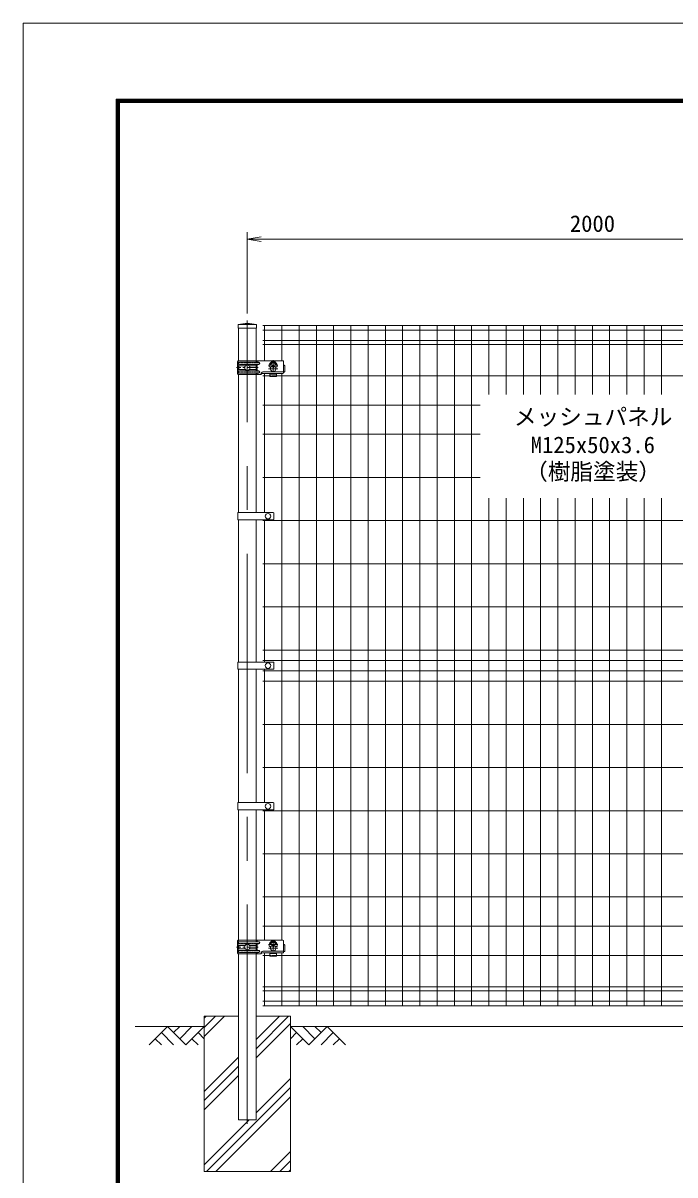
# Model space of a CAD drawing. Units: millimetres, scale not verified. Extents: x -4200 to 4200, y -2970 to 2970.
# Drawn here: x -4200 to -2311, y -366 to 2970 of the extents above; entities that cross this region are included whole.
import ezdxf
from ezdxf.enums import TextEntityAlignment as Align

# ---------------------------------------------------------------- set-up
doc = ezdxf.new("R2010")
doc.units = ezdxf.units.MM
doc.header["$LTSCALE"] = 20
doc.linetypes.add('DASHED', pattern=[7.5, 6, -1.5])
doc.linetypes.add('USER1', pattern=[50.8, 31.75, -6.35, 6.35, -6.35])
for name, color, linetype, lineweight in [('0-3_D-STR1', 1, 'Continuous', 18), ('0-4_D-BMK', 2, 'USER1', 13), ('0-5_D-STR2', 7, 'Continuous', 9), ('0-6_D-DCR-HCH', 7, 'Continuous', 9), ('0-7_D-STR-DIM', 7, 'Continuous', 9), ('0-8_0', 7, 'Continuous', 9), ('0-9_D-BGD', 7, 'Continuous', 9), ('0-A_D-STR4', 7, 'Continuous', 9), ('0-B_D-STR3', 3, 'Continuous', 13), ('0-C_D-STR-TXT', 7, 'Continuous', 9), ('0-F_D-TTL', 7, 'Continuous', 9)]:
    doc.layers.add(name, color=color, linetype=linetype, lineweight=lineweight)
doc.styles.add('ＭＳ ゴシック', font='')
doc.styles.get('ＭＳ ゴシック').set_extended_font_data('MS Gothic')

# ---------------------------------------------------------------- blocks, each defined once
blk = doc.blocks.new('_Open')
at = {"layer": '0-8_0'}
blk.add_line((-20, 3.33), (0, 0), dxfattribs=at)
blk.add_lwpolyline([(-20, -3.33), (0, 0), (-20, 0)], dxfattribs=at)
blk = doc.blocks.new('U29')
at = {"layer": '0-4_D-BMK'}
for p, q in [((632.7, 0), (-632.7, 0)), ((0, 493.7), (0, -493.7)), ((1770.5, 140), (1229.5, 140)), ((1500, -195.8), (1500, 426)), ((1770.5, -60), (1229.5, -60))]:
    blk.add_line(p, q, dxfattribs=at)
at = {"layer": '0-B_D-STR3'}
for p, q in [((-561.1, -360), (-561.1, 360)), ((2060, 400), (-522.4, 400)), ((-522.4, -360), (-522.4, 360)), ((-510.5, 260), (-510.5, 240)), ((-485.6, -80), (-485.6, 80)), ((-124.9, 100), (-465.6, 100)), ((-460.5, 310), (670.1, 310)), ((-460.5, 190), (670.1, 190)), ((490.1, 100), (124.9, 100)), ((510.1, -80), (510.1, 80)), ((517.5, 400), (517.5, 310)), ((517.5, -190), (517.5, 190)), ((720, 260), (720, 240)), ((1274, 58), (1274, 160)), ((1294, 38), (1330, 38)), ((1460, 46), (1460, 55.4)), ((1540, 46), (1540, 55.4)), ((1706, 38), (1670, 38)), ((1726, 58), (1726, 160)), ((2100, 360), (2100, -297.3)), ((2100, 140), (2139, 140)), ((2169, 110), (2169, -230)), ((752.3, -400), (-522.4, -400)), ((-510.5, -260), (-510.5, -240)), ((-124.9, -100), (-465.6, -100)), ((-460.5, -190), (670.1, -190)), ((-460.5, -310), (670.1, -310)), ((490.1, -100), (124.9, -100)), ((517.5, -400), (517.5, -310)), ((720, -260), (720, -240)), ((900, -239.3), (2100, -239.3)), ((1290, -337.3), (900, -337.3)), ((1700, -340), (1300, -340)), ((1300, -416.4), (1300, -347.3)), ((1300, -416.4), (1300, -520)), ((1700, -520), (1300, -520)), ((1700, -416.4), (1700, -347.3)), ((1700, -520), (1700, -416.4)), ((1710, -337.3), (2060, -337.3)), ((2139, -260), (2100, -260))]:
    blk.add_line(p, q, dxfattribs=at)
at = {"layer": '0-B_D-STR3', "linetype": 'DASHED'}
for p, q in [((-549.5, 240), (-549.5, 260)), ((-521.8, -80), (-521.8, 80)), ((-509.5, 300), (670.1, 300)), ((-509.5, 200), (670.1, 200)), ((-465.6, 100), (-501.8, 100)), ((529.5, 100), (517.5, 100)), ((549.5, -80), (549.5, 80)), ((563.5, 400), (563.5, 300)), ((563.5, -200), (563.5, 200)), ((710, 260), (710, 240)), ((-549.5, -240), (-549.5, -260)), ((-509.5, -200), (670.1, -200)), ((-509.5, -300), (670.1, -300)), ((-465.6, -100), (-501.8, -100)), ((529.5, -100), (517.5, -100)), ((563.5, -400), (563.5, -300)), ((710, -260), (710, -240)), ((1700, -480), (1300, -480)), ((1660, -380), (1340, -380))]:
    blk.add_line(p, q, dxfattribs=at)
at = {"layer": '0-B_D-STR3'}
for points in [[(517.5, 100), (490.1, 100), (487.8, 100)], [(517.5, -100), (490.1, -100), (487.8, -100)]]:
    blk.add_lwpolyline(points, dxfattribs=at)
blk.add_circle((0, 0), 160, dxfattribs=at)
for centre, radius, start, end in [((-521.1, 360), 40, 91.79677, 180), ((-482.4, 360), 40, 90, 180), ((-460.5, 260), 50, 90, 180), ((-460.5, 240), 50, 180, 270), ((-465.6, 80), 20, 90, 180), ((490.1, 80), 20, 0, 90), ((670, 260), 50, 0, 89.86152), ((670, 240), 50, 270.07078, 0), ((1264.9, 177.8), 20, 297.00649, 344.38101), ((1294, 58), 20, 180, 270), ((1340.5, 66.5), 120, 94.96654, 117.99904), ((1330, -32), 70, 58.7873, 90), ((1500, 140), 176, 90, 164.83919), ((1340.5, 66.5), 120, 77.27818, 94.96654), ((1500, -60), 160, 105.48902, 74.51098), ((1500, 140), 140, 90, 161.88318), ((1340.5, 66.5), 120, 354.69271, 77.27818), ((1500, 46), 40, 180, 270), ((1500, 140), 176, 15.16081, 90), ((1500, 140), 140, 18.11682, 90), ((1500, 46), 40, 270, 0), ((1659.5, 66.5), 120, 102.72182, 185.30729), ((1659.5, 66.5), 120, 85.03346, 102.72182), ((1670, -32), 70, 90, 121.2127), ((1659.5, 66.5), 120, 62.00096, 85.03346), ((1706, 58), 20, 270, 0), ((1735.1, 177.8), 20, 195.61899, 242.99351), ((2060, 360), 40, 0, 90), ((2139, 110), 30, 0, 90), ((-521.1, -360), 40, 180, 268.20323), ((-482.4, -360), 40, 180, 270), ((-460.5, -240), 50, 90, 180), ((-460.5, -260), 50, 180, 270), ((-465.6, -80), 20, 180, 270), ((490.1, -80), 20, 270, 0), ((670, -240), 50, 0, 89.92922), ((670, -260), 50, 270.13848, 0), ((737, -342), 60, 284.72219, 350.48981), ((737, -301.2), 100, 278.77064, 312.80129), ((934.3, -375), 140, 104.17855, 170.48977), ((900.1, -477.3), 140, 90.04538, 132.80129), ((1290, -347.3), 10, 0, 90), ((1710, -347.3), 10, 90, 180), ((2060, -297.3), 40, 270, 0), ((2139, -230), 30, 270, 0)]:
    blk.add_arc(centre, radius, start, end, dxfattribs=at)
at = {"layer": '0-B_D-STR3', "linetype": 'DASHED'}
for centre, radius, start, end in [((-509.5, 260), 40, 90, 180), ((-509.5, 240), 40, 180, 270), ((-501.8, 80), 20, 90, 180), ((529.5, 80), 20, 0, 90), ((670, 260), 40, 0, 89.84517), ((670, 240), 40, 270.07913, 0), ((1500, 140), 218.2, 90, 171.45333), ((1500, 140), 218.2, 8.54667, 90), ((-509.5, -240), 40, 90, 180), ((-509.5, -260), 40, 180, 270), ((-501.8, -80), 20, 180, 270), ((529.5, -80), 20, 270, 0), ((670, -240), 40, 0, 89.92087), ((670, -260), 40, 270.15483, 0), ((1340, -420), 40, 90, 180), ((1660, -420), 40, 0, 90)]:
    blk.add_arc(centre, radius, start, end, dxfattribs=at)

msp = doc.modelspace()

# ---------------------------------------------------------------- linework, layer by layer
at = {"layer": '0-3_D-STR1'}
for p, q in [((-3523.37, 2096.98), (-3576.57, 2096.98)), ((-3576.57, 2096.98), (-3576.57, 2085.98)), ((-3523.37, 2085.98), (-3576.57, 2085.98)), ((-3575.37, 2085.98), (-3575.37, 1991.98)), ((-3524.57, 1991.98), (-3524.57, 2085.98)), ((-3523.37, 2085.98), (-3523.37, 2096.98)), ((-3575.37, 1951.98), (-3575.37, 1552.23)), ((-3524.57, 1552.23), (-3524.57, 1951.98)), ((-3575.37, 1531.23), (-3575.37, 1119.48)), ((-3524.57, 1119.48), (-3524.57, 1531.23)), ((-3575.37, 1098.48), (-3575.37, 712.23)), ((-3524.57, 712.23), (-3524.57, 1098.48)), ((-3575.37, 691.23), (-3575.37, 313.98)), ((-3524.57, 313.98), (-3524.57, 691.23)), ((-3575.37, 273.98), (-3575.37, -206.02))]:
    msp.add_line(p, q, dxfattribs=at)
msp.add_lwpolyline([(-3575.37, -206.02), (-3524.57, -206.02), (-3524.57, 273.98)], dxfattribs=at)
msp.add_arc((-3549.97, 1980.55), 119.43, 77.13052, 102.86948, dxfattribs=at)
at = {"layer": '0-4_D-BMK'}
msp.add_line((-3549.97, -218.02), (-3549.97, 2108.98), dxfattribs=at)
at = {"layer": '0-5_D-STR2'}
for p, q in [((-1594.97, 2093.98), (-3504.97, 2093.98)), ((-1594.97, 2080.88), (-3504.97, 2080.88)), ((-3499.97, 1991.98), (-3499.97, 2093.98)), ((-3449.97, 1991.98), (-3449.97, 2093.98)), ((-3399.97, 123.98), (-3399.97, 2093.98)), ((-3349.97, 123.98), (-3349.97, 2093.98)), ((-3299.97, 123.98), (-3299.97, 2093.98)), ((-3249.97, 123.98), (-3249.97, 2093.98)), ((-3199.97, 123.98), (-3199.97, 2093.98)), ((-3149.97, 123.98), (-3149.97, 2093.98)), ((-3099.97, 123.98), (-3099.97, 2093.98)), ((-3049.97, 123.98), (-3049.97, 2093.98)), ((-2999.97, 123.98), (-2999.97, 2093.98)), ((-2949.97, 123.98), (-2949.97, 2093.98)), ((-2899.97, 123.98), (-2899.97, 2093.98)), ((-2849.97, 1893.98), (-2849.97, 2093.98)), ((-2799.97, 1893.98), (-2799.97, 2093.98)), ((-2749.97, 1893.98), (-2749.97, 2093.98)), ((-2699.97, 1893.98), (-2699.97, 2093.98)), ((-2649.97, 1893.98), (-2649.97, 2093.98)), ((-2599.97, 1893.98), (-2599.97, 2093.98)), ((-2549.97, 1893.98), (-2549.97, 2093.98)), ((-2499.97, 1893.98), (-2499.97, 2093.98)), ((-2449.97, 1893.98), (-2449.97, 2093.98)), ((-2399.97, 1893.98), (-2399.97, 2093.98)), ((-2349.97, 1893.98), (-2349.97, 2093.98)), ((-1594.97, 2051.08), (-3504.97, 2051.08)), ((-1594.97, 2039.22), (-3504.97, 2039.22)), ((-3484.98, 1947.98), (-3504.97, 1947.98)), ((-3499.97, 1552.23), (-3499.97, 1955.12)), ((-1634.97, 1947.98), (-3464.98, 1947.98)), ((-3449.97, 313.98), (-3449.97, 1955.12)), ((-2874.97, 1863.48), (-3504.97, 1863.48)), ((-2874.97, 1778.98), (-3504.97, 1778.98)), ((-2874.97, 1653.98), (-3504.97, 1653.98)), ((-2849.97, 123.98), (-2849.97, 1593.98)), ((-2799.97, 123.98), (-2799.97, 1593.98)), ((-2749.97, 123.98), (-2749.97, 1593.98)), ((-2699.97, 123.98), (-2699.97, 1593.98)), ((-2649.97, 123.98), (-2649.97, 1593.98)), ((-2599.97, 123.98), (-2599.97, 1593.98)), ((-2549.97, 123.98), (-2549.97, 1593.98)), ((-2499.97, 123.98), (-2499.97, 1593.98)), ((-2449.97, 123.98), (-2449.97, 1593.98)), ((-2399.97, 123.98), (-2399.97, 1593.98)), ((-2349.97, 123.98), (-2349.97, 1593.98)), ((-1594.97, 1528.98), (-3504.97, 1528.98)), ((-3499.97, 1119.48), (-3499.97, 1531.23)), ((-1594.97, 1403.98), (-3504.97, 1403.98)), ((-1594.97, 1278.98), (-3504.97, 1278.98)), ((-1594.97, 1153.98), (-3504.97, 1153.98)), ((-1594.97, 1123.98), (-3504.97, 1123.98)), ((-1594.97, 1093.98), (-3504.97, 1093.98)), ((-3499.97, 712.23), (-3499.97, 1098.48)), ((-1594.97, 1063.98), (-3504.97, 1063.98)), ((-1594.97, 938.98), (-3504.97, 938.98)), ((-1594.97, 813.98), (-3504.97, 813.98)), ((-1594.97, 688.98), (-3504.97, 688.98)), ((-3499.97, 313.98), (-3499.97, 691.23)), ((-1594.97, 563.98), (-3504.97, 563.98)), ((-1594.97, 438.98), (-3504.97, 438.98)), ((-1594.97, 354.48), (-3504.97, 354.48)), ((-3484.98, 269.98), (-3504.97, 269.98)), ((-3499.97, 123.98), (-3499.97, 277.12)), ((-1634.97, 269.98), (-3464.98, 269.98)), ((-3449.97, 123.98), (-3449.97, 277.12)), ((-1594.97, 178.74), (-3504.97, 178.74)), ((-1594.97, 166.88), (-3504.97, 166.88)), ((-1594.97, 137.08), (-3504.97, 137.08)), ((-1594.97, 123.98), (-3504.97, 123.98))]:
    msp.add_line(p, q, dxfattribs=at)
at = {"layer": '0-6_D-DCR-HCH'}
for p, q in [((-3674.97, 34.88), (-3615.88, 93.98)), ((-3674.97, 61.4), (-3642.39, 93.98)), ((-3674.97, 87.92), (-3668.91, 93.98)), ((-3524.57, -0.33), (-3430.26, 93.98)), ((-3524.57, 26.18), (-3456.78, 93.98)), ((-3524.57, -26.85), (-3424.97, 72.75)), ((-3781.4, 63.98), (-3834.61, 10.77)), ((-3799.14, 46.24), (-3763.5, 10.77)), ((-3781.4, 63.98), (-3728.19, 10.77)), ((-3763.66, 46.24), (-3745.92, 63.98)), ((-3745.92, 28.51), (-3710.45, 63.98)), ((-3728.19, 10.77), (-3674.97, 63.98)), ((-3692.71, 46.24), (-3674.97, 28.59)), ((-3371.76, 10.77), (-3424.97, 63.98)), ((-3407.24, 46.24), (-3424.97, 28.59)), ((-3354.03, 28.51), (-3389.5, 63.98)), ((-3318.55, 63.98), (-3371.76, 10.77)), ((-3336.2, 46.15), (-3354.03, 63.98)), ((-3300.81, 46.24), (-3336.45, 10.77)), ((-3318.55, 63.98), (-3265.34, 10.77)), ((-3816.87, 28.51), (-3799.05, 10.77)), ((-3710.45, 28.51), (-3692.63, 10.77)), ((-3389.5, 28.51), (-3407.32, 10.77)), ((-3283.08, 28.51), (-3300.89, 10.77)), ((-3674.97, -124.22), (-3575.37, -24.62)), ((-3674.97, -150.73), (-3575.37, -51.13)), ((-3674.97, -177.25), (-3575.37, -77.65)), ((-3524.57, -185.95), (-3424.97, -86.35)), ((-3668.13, -356.02), (-3424.97, -112.87)), ((-3641.61, -356.02), (-3424.97, -139.38)), ((-3674.97, -336.35), (-3544.65, -206.02)), ((-3482.51, -356.02), (-3424.97, -298.48)), ((-3456, -356.02), (-3424.97, -325)), ((-3429.48, -356.02), (-3424.97, -351.51))]:
    msp.add_line(p, q, dxfattribs=at)
at = {"layer": '0-7_D-STR-DIM'}
for p, q in [((-3549.97, 2128.98), (-3549.97, 2363.98)), ((-3509.97, 2343.98), (-1589.97, 2343.98))]:
    msp.add_line(p, q, dxfattribs=at)
at = {"layer": '0-9_D-BGD'}
for p, q in [((-3874.97, 63.98), (-3674.97, 63.98)), ((-3424.97, 63.98), (-1674.97, 63.98))]:
    msp.add_line(p, q, dxfattribs=at)
at = {"layer": '0-A_D-STR4'}
for p, q in [((-3674.97, 93.98), (-3674.97, -356.02)), ((-3575.37, 93.98), (-3674.97, 93.98)), ((-3424.97, 93.98), (-3524.57, 93.98)), ((-3424.97, 93.98), (-3424.97, -356.02)), ((-3424.97, -356.02), (-3674.97, -356.02))]:
    msp.add_line(p, q, dxfattribs=at)
at = {"layer": '0-B_D-STR3'}
for p, q in [((-3577.67, 1552.23), (-3474.99, 1552.23)), ((-3577.67, 1552.23), (-3577.67, 1531.23)), ((-3472.99, 1550.23), (-3472.99, 1533.23)), ((-3577.67, 1531.23), (-3474.99, 1531.23)), ((-3577.67, 1119.48), (-3474.99, 1119.48)), ((-3577.67, 1119.48), (-3577.67, 1098.48)), ((-3472.99, 1117.48), (-3472.99, 1100.48)), ((-3577.67, 1098.48), (-3474.99, 1098.48)), ((-3577.67, 712.23), (-3474.99, 712.23)), ((-3577.67, 712.23), (-3577.67, 691.23)), ((-3472.99, 710.23), (-3472.99, 693.23)), ((-3577.67, 691.23), (-3474.99, 691.23))]:
    msp.add_line(p, q, dxfattribs=at)
for centre in [(-3489.97, 1541.73), (-3489.97, 1108.98), (-3489.97, 701.73)]:
    msp.add_circle(centre, 8, dxfattribs=at)
for centre, start, end in [((-3474.99, 1550.23), 0, 90), ((-3474.99, 1533.23), 270, 0), ((-3474.99, 1117.48), 0, 90), ((-3474.99, 1100.48), 270, 0), ((-3474.99, 710.23), 0, 90), ((-3474.99, 693.23), 270, 0)]:
    msp.add_arc(centre, 2, start, end, dxfattribs=at)
at = {"layer": '0-F_D-TTL', "color": 2, "lineweight": 18}
msp.add_lwpolyline([(-4200, 2970), (4200, 2970), (4200, -2970), (-4200, -2970)], close=True, dxfattribs=at)
at = {"layer": '0-F_D-TTL'}
for points in [[(-3930, 2750), (3930, 2750), (3930, -2750), (-3930, -2750)], [(-3927.5, 2747.5), (3927.5, 2747.5), (3927.5, -2747.5), (-3927.5, -2747.5)], [(-3925, 2745), (3925, 2745), (3925, -2745), (-3925, -2745)], [(-3922.5, 2742.5), (3922.5, 2742.5), (3922.5, -2742.5), (-3922.5, -2742.5)], [(-3920, 2740), (3920, 2740), (3920, -2740), (-3920, -2740)]]:
    msp.add_lwpolyline(points, close=True, dxfattribs=at)

# ---------------------------------------------------------------- block references
at = {"layer": '0-7_D-STR-DIM', "xscale": 2, "yscale": 2, "rotation": 180}
msp.add_blockref('_Open', (-3549.97, 2343.98), dxfattribs=at)
at = {"layer": '0-7_D-STR-DIM', "xscale": 0.05, "yscale": 0.05}
for p in [(-3549.97, 1971.98), (-3549.97, 293.98)]:
    msp.add_blockref('U29', p, dxfattribs=at)

# ---------------------------------------------------------------- texts
at = {"layer": '0-7_D-STR-DIM', "style": 'ＭＳ ゴシック'}
msp.add_text('2000', height=48.09, dxfattribs=at).set_placement((-2615.22, 2350.73), align=Align.BOTTOM_LEFT)
at = {"layer": '0-C_D-STR-TXT', "style": 'ＭＳ ゴシック'}
for s, p in [('メッシュパネル', (-2777.39, 1791.38)), ('M125x50x3.6', (-2728.65, 1709.98)), ('（樹脂塗装）', (-2744.9, 1632.65))]:
    msp.add_text(s, height=48.09, dxfattribs=at).set_placement(p, align=Align.BOTTOM_LEFT)

doc.saveas('drawing.dxf')
